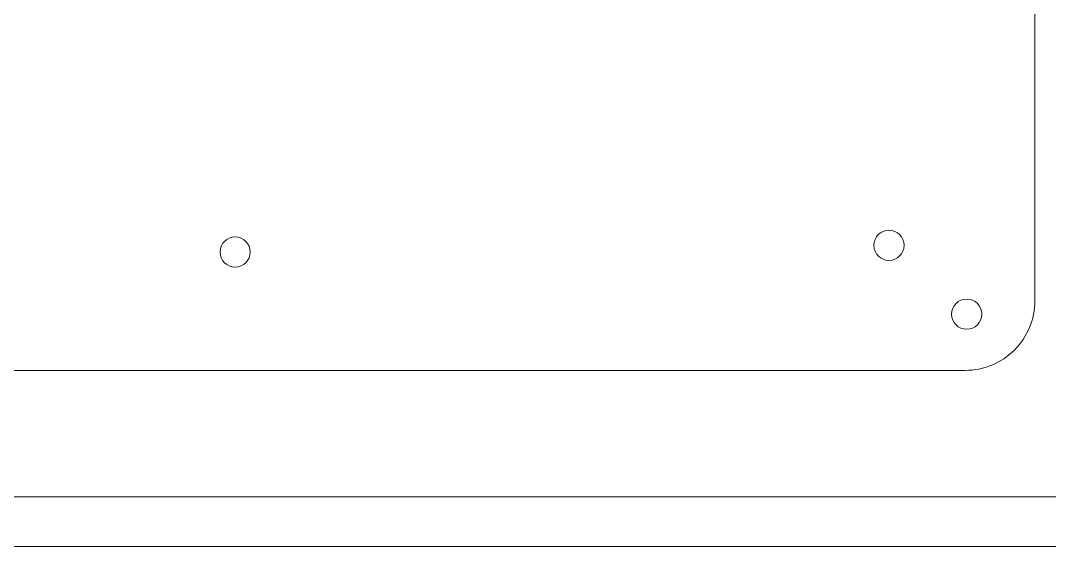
# Model space of a CAD drawing. Header units: millimetres. Extents: x -5 to 795, y -5 to 389.
# Drawn here: x 320.4 to 424, y -5 to 47.9 of the extents above; entities that cross this region are included whole.
import ezdxf

# ---------------------------------------------------------------- set-up
doc = ezdxf.new("R2010")
doc.units = ezdxf.units.MM
doc.header["$MEASUREMENT"] = 0
doc.layers.get('0').update_dxf_attribs({"lineweight": 0, "true_color": 0xf6921e})
doc.layers.add('Cutting lines', color=5, linetype='Continuous', lineweight=0)

msp = doc.modelspace()

# ---------------------------------------------------------------- linework, layer by layer
at = {"lineweight": 0}
for points in [[(-5, -5), (795, -5), (795, 389), (-5, 389)], [(0, 0), (790, 0), (790, 384), (0, 384)]]:
    msp.add_lwpolyline(points, close=True, dxfattribs=at)
at = {"layer": 'Cutting lines', "lineweight": 0}
msp.add_lwpolyline([(426.53, 114.85), (459.94, 130.43, 0.414222), (463.32, 139.73), (437.36, 195.41, 0.414191), (428.06, 198.8), (348.49, 161.7, -0.109498), (345.53, 161.05), (268.4, 161.05, 0.414214), (261.4, 154.05), (261.4, 19.72, 0.414214), (268.4, 12.72), (270.45, 12.72), (306.16, 12.72), (376.03, 12.72), (411.94, 12.72), (415.48, 12.72, 0.414214), (422.48, 19.72), (422.48, 108.51, -0.291482)], format="xyb", close=True, dxfattribs=at)
for centre in [(341.96, 24.63), (407.8, 25.31), (415.63, 18.38)]:
    msp.add_circle(centre, 1.52, dxfattribs=at)

doc.saveas('drawing.dxf')
